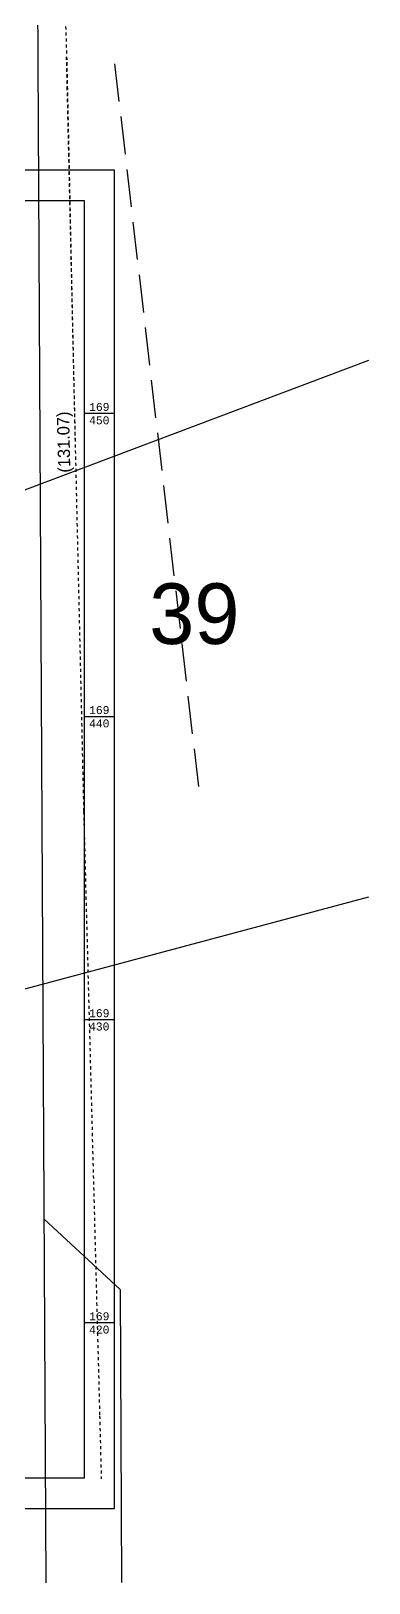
# Model space of a CAD drawing. Extents: x 148861 to 149208, y 169271 to 169495.
# Drawn here: x 149090.5 to 149101.6, y 169287.3 to 169338.5 of the extents above; entities that cross this region are included whole.
import ezdxf
from ezdxf.enums import TextEntityAlignment as Align

# ---------------------------------------------------------------- set-up
doc = ezdxf.new("R2010")
doc.units = 0
doc.header["$LTSCALE"] = 0.1
doc.header["$MEASUREMENT"] = 0
for name, pattern in [('DASHED', [17.5, 12.5, -5]), ('DASHED2', [0.375, 0.25, -0.125]), ('HIDDEN2', [0.1875, 0.125, -0.0625])]:
    doc.linetypes.add(name, pattern=pattern)
for name, color, linetype in [('001', 4, 'CONTINUOUS'), ('1KAV-ASFLT', 4, 'HIDDEN2'), ('BASIS_0-_1-_2-', 7, 'CONTINUOUS'), ('ELEV-POINT', 2, 'CONTINUOUS'), ('FRAME', 8, 'CONTINUOUS'), ('GRID1', 34, 'CONTINUOUS'), ('GRID2', 54, 'CONTINUOUS'), ('P', 3, 'CONTINUOUS'), ('ק-תראסא', 8, 'DASHED')]:
    doc.layers.add(name, color=color, linetype=linetype)
doc.styles.add('MONOSI', font='monosi', dxfattribs={"width": 0.8})
doc.styles.add('TRHEBTXT', font='hebtxt.shx')

# ---------------------------------------------------------------- blocks, each defined once
blk = doc.blocks.new('GRIDA1')
at = {"layer": 'GRID1'}
blk.add_line((5, 0), (-5, 0), dxfattribs=at)

msp = doc.modelspace()

# ---------------------------------------------------------------- linework, layer by layer
at = {"layer": '001'}
for p, q in [((149090.556, 169367.659), (149090.982, 169287.307)), ((149090.919, 169299.319), (149093.431, 169296.991)), ((149093.431, 169296.991), (149093.482, 169287.32))]:
    msp.add_line(p, q, dxfattribs=at)
at = {"layer": '1KAV-ASFLT', "color": 8}
for p, q in [((149091.655, 169337.663), (149092.23, 169312.749)), ((149092.23, 169312.749), (149092.758, 169292.818)), ((149092.758, 169292.818), (149092.81, 169290.74))]:
    msp.add_line(p, q, dxfattribs=at)
at = {"layer": 'BASIS_0-_1-_2-', "color": 8}
for p, q in [((149089.535, 169323.089), (149101.641, 169327.646)), ((149089.258, 169306.638), (149101.641, 169309.94))]:
    msp.add_line(p, q, dxfattribs=at)
at = {"layer": 'FRAME', "color": 8}
msp.add_lwpolyline([(149093.245, 169333.919), (149018.471, 169333.919), (149018.471, 169289.765), (149093.245, 169289.765)], close=True, dxfattribs=at)
at = {"layer": 'FRAME', "color": 7}
msp.add_lwpolyline([(149019.471, 169332.919), (149092.245, 169332.919), (149092.245, 169290.765), (149019.471, 169290.765)], close=True, dxfattribs=at)
at = {"layer": 'P', "color": 8, "linetype": 'DASHED2'}
msp.add_lwpolyline([(149091.956, 169324.988), (149091.682, 169337.563), (149091.222, 169352.006)], dxfattribs=at)
at = {"layer": 'ק-תראסא', "color": 8}
msp.add_line((149093.249, 169337.423), (149096.016, 169313.588), dxfattribs=at)

# ---------------------------------------------------------------- block references
at = {"layer": 'FRAME', "color": 3}
ref = msp.add_blockref('GRIDA1', (149092.745, 169325.886), dxfattribs=dict(at, xscale=0.1, yscale=0.1, zscale=0.1))
ref.add_attrib('CO2', '450', dxfattribs={"layer": 'GRID2', "height": 0.264, "style": 'MONOSI'}).set_placement((149092.745, 169325.666), align=Align.MIDDLE)
ref.add_attrib('CO1', '169', dxfattribs={"layer": 'GRID2', "height": 0.264, "style": 'MONOSI'}).set_placement((149092.745, 169326.106), align=Align.MIDDLE)
ref = msp.add_blockref('GRIDA1', (149092.745, 169315.886), dxfattribs=dict(at, xscale=0.1, yscale=0.1, zscale=0.1))
ref.add_attrib('CO2', '440', dxfattribs={"layer": 'GRID2', "height": 0.264, "style": 'MONOSI'}).set_placement((149092.745, 169315.666), align=Align.MIDDLE)
ref.add_attrib('CO1', '169', dxfattribs={"layer": 'GRID2', "height": 0.264, "style": 'MONOSI'}).set_placement((149092.745, 169316.106), align=Align.MIDDLE)
ref = msp.add_blockref('GRIDA1', (149092.745, 169305.886), dxfattribs=dict(at, xscale=0.1, yscale=0.1, zscale=0.1))
ref.add_attrib('CO2', '430', dxfattribs={"layer": 'GRID2', "height": 0.264, "style": 'MONOSI'}).set_placement((149092.745, 169305.666), align=Align.MIDDLE)
ref.add_attrib('CO1', '169', dxfattribs={"layer": 'GRID2', "height": 0.264, "style": 'MONOSI'}).set_placement((149092.745, 169306.106), align=Align.MIDDLE)
ref = msp.add_blockref('GRIDA1', (149092.745, 169295.886), dxfattribs=dict(at, xscale=0.1, yscale=0.1, zscale=0.1))
ref.add_attrib('CO2', '420', dxfattribs={"layer": 'GRID2', "height": 0.264, "style": 'MONOSI'}).set_placement((149092.745, 169295.666), align=Align.MIDDLE)
ref.add_attrib('CO1', '169', dxfattribs={"layer": 'GRID2', "height": 0.264, "style": 'MONOSI'}).set_placement((149092.745, 169296.106), align=Align.MIDDLE)

# ---------------------------------------------------------------- texts
at = {"layer": 'BASIS_0-_1-_2-', "color": 8, "style": 'TRHEBTXT'}
msp.add_text('39', height=2, dxfattribs=at).set_placement((149094.394, 169318.286))
at = {"layer": 'ELEV-POINT', "color": 8}
msp.add_text('(131.07)', height=0.405, rotation=91.2482, dxfattribs=at).set_placement((149091.793, 169323.944))

doc.saveas('drawing.dxf')
